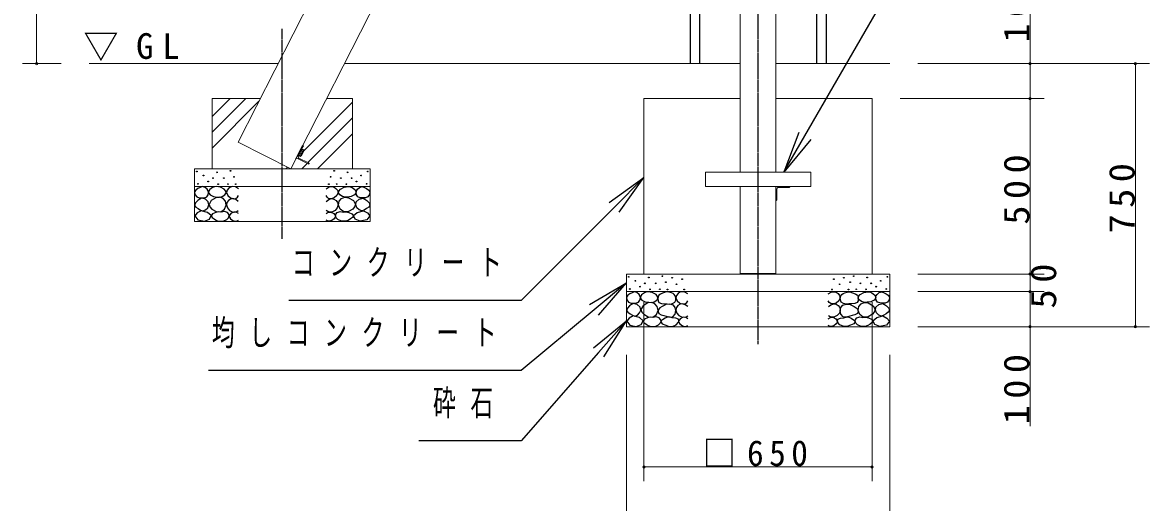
# Model space of a CAD drawing. Units: millimetres at full size. Extents: x -15630 to 0, y -2472 to 10680.
# Drawn here: x -8926 to -5715, y 2099 to 3467 of the extents above; entities that cross this region are included whole.
import ezdxf

# ---------------------------------------------------------------- set-up
doc = ezdxf.new("R2010")
doc.units = ezdxf.units.MM
doc.linetypes.add('USER2', pattern=[6, 3, -1, 1, -1])
doc.layers.add('線', color=2, linetype='Continuous', lineweight=25)
doc.layers.add('補助', color=2, linetype='Continuous', lineweight=13)
doc.styles.add('ＭＳ ゴシック', font='')
doc.styles.get('ＭＳ ゴシック').set_extended_font_data('MS Gothic')

# ---------------------------------------------------------------- blocks, each defined once
blk = doc.blocks.new('dimension_origin')
at = {"color": 0, "linetype": 'Continuous', "lineweight": -2}
blk.add_circle((0, 0), 1.25, dxfattribs=at)

msp = doc.modelspace()

# ---------------------------------------------------------------- linework, layer by layer
at = {"layer": '線', "color": 20, "linetype": 'USER2'}
for p, q in [((-6830.378, 2550), (-6830.378, 6100)), ((-8185.603, 2850), (-8185.603, 3450))]:
    msp.add_line(p, q, dxfattribs=at)
at = {"layer": '線', "color": 7, "lineweight": 13}
for p, q in [((-7382.166, 4950), (-8311.403, 3126.27)), ((-6881.178, 3040), (-6881.178, 4891.7)), ((-6779.578, 3040), (-6779.578, 4891.7)), ((-7234.378, 4870), (-8161.714, 3050)), ((-8197.407, 3350), (-8735.603, 3350)), ((-6881.178, 3350), (-8008.856, 3350)), ((-6455.378, 3350), (-6779.578, 3350)), ((-8385.603, 3250), (-8385.603, 3050)), ((-8248.36, 3250), (-8385.603, 3250)), ((-7985.603, 3250), (-8059.809, 3250)), ((-7985.603, 3050), (-7985.603, 3250)), ((-6881.178, 3250), (-7155.378, 3250)), ((-7155.378, 3250), (-7155.378, 2750)), ((-6505.378, 3250), (-6779.578, 3250)), ((-6505.378, 2750), (-6505.378, 3250)), ((-8311.403, 3126.27), (-8161.714, 3050)), ((-8435.603, 3050), (-8435.603, 2900)), ((-8435.603, 3050), (-7935.603, 3050)), ((-7935.603, 2900), (-7935.603, 3050)), ((-6680.378, 3040), (-6980.378, 3040)), ((-6980.378, 3040), (-6980.378, 3000)), ((-6680.378, 3000), (-6680.378, 3040)), ((-8435.603, 3000), (-7935.603, 3000)), ((-6980.378, 3000), (-6680.378, 3000)), ((-6881.178, 2750), (-6881.178, 3000)), ((-6779.578, 2750), (-6779.578, 3000)), ((-8435.603, 2900), (-7935.603, 2900)), ((-7205.378, 2750), (-7205.378, 2600)), ((-7205.378, 2750), (-6455.378, 2750)), ((-6881.178, 2750), (-6779.578, 2750)), ((-6455.378, 2600), (-6455.378, 2750)), ((-7205.378, 2700), (-6455.378, 2700)), ((-7205.378, 2600), (-6455.378, 2600))]:
    msp.add_line(p, q, dxfattribs=at)
at = {"layer": '線'}
for p, q in [((-7023.978, 3513.485), (-7023.978, 3350)), ((-6996.778, 3513.485), (-6996.778, 3350)), ((-6663.978, 3513.485), (-6663.978, 3350)), ((-6636.778, 3513.485), (-6636.778, 3350)), ((-8138.527, 3088.898), (-8129.616, 3106.389)), ((-8138.527, 3088.898), (-8133.63, 3086.403)), ((-8136.299, 3093.271), (-8131.402, 3090.775)), ((-8133.63, 3086.403), (-8132.114, 3087.387)), ((-8124.624, 3102.089), (-8132.114, 3087.387)), ((-8131.844, 3102.016), (-8126.946, 3099.521)), ((-8129.616, 3106.389), (-8124.718, 3103.893)), ((-8124.718, 3103.893), (-8124.624, 3102.089)), ((-6881.178, 2752), (-6779.578, 2752))]:
    msp.add_line(p, q, dxfattribs=at)
at = {"layer": '線', "color": 7, "lineweight": 13}
for points in [[(-8145.824, 3081.185), (-8110.184, 3063.026), (-8109.73, 3063.917), (-8109.599, 3064.24), (-8109.527, 3064.581), (-8109.515, 3064.929), (-8109.563, 3065.274), (-8109.671, 3065.606), (-8109.835, 3065.914), (-8110.049, 3066.189), (-8110.308, 3066.422), (-8110.604, 3066.607), (-8138.225, 3080.68), (-8139.451, 3081.647), (-8140.214, 3083.008), (-8140.397, 3084.558), (-8139.973, 3086.06), (-8125.9, 3113.682), (-8125.684, 3114.694), (-8126.004, 3115.679), (-8126.774, 3116.371), (-8127.665, 3116.825)], [(-6779.578, 3000), (-6779.578, 2960), (-6778.578, 2960), (-6777.578, 2960.268), (-6776.846, 2961), (-6776.578, 2962), (-6776.578, 2993), (-6776.273, 2994.531), (-6775.406, 2995.828), (-6774.108, 2996.696), (-6772.578, 2997), (-6741.578, 2997), (-6741.23, 2997.03), (-6740.894, 2997.121), (-6740.578, 2997.268), (-6740.292, 2997.468), (-6740.046, 2997.714), (-6739.846, 2998), (-6739.698, 2998.316), (-6739.608, 2998.653), (-6739.578, 2999), (-6739.578, 3000)]]:
    msp.add_lwpolyline(points, close=True, dxfattribs=at)
at = {"layer": '線'}
for points in [[(-8413.154, 2999.402), (-8419.617, 2996.862), (-8425.828, 2993.382), (-8431.686, 2989.344), (-8435.334, 2983.877), (-8434.322, 2976.294), (-8429.314, 2969.935), (-8422.448, 2967.345), (-8414.739, 2967.084), (-8407.127, 2967.688), (-8400.797, 2970.252), (-8397.045, 2975.538), (-8395.728, 2981.976), (-8396.576, 2987.181), (-8399.53, 2992.115), (-8405.69, 2996.942)], [(-8373.731, 2999.493), (-8378.635, 2998.876), (-8384.272, 2996.79), (-8392.243, 2991.002), (-8395.895, 2984.086), (-8395.02, 2980.124), (-8391.3, 2975.707), (-8381.809, 2970.934), (-8371.838, 2969.49), (-8364.488, 2969.318), (-8356.972, 2970.842), (-8349.373, 2975.456), (-8345.62, 2981.653), (-8346.589, 2986.306), (-8351.296, 2991.654), (-8361.964, 2997.861)], [(-7997.476, 2999.493), (-7992.571, 2998.876), (-7986.934, 2996.79), (-7978.963, 2991.002), (-7975.311, 2984.086), (-7976.186, 2980.124), (-7979.907, 2975.707), (-7989.398, 2970.934), (-7999.368, 2969.49), (-8006.718, 2969.318), (-8014.234, 2970.842), (-8021.833, 2975.456), (-8025.587, 2981.653), (-8024.617, 2986.306), (-8019.91, 2991.654), (-8009.242, 2997.861)], [(-7958.052, 2999.402), (-7951.589, 2996.862), (-7945.378, 2993.382), (-7939.52, 2989.344), (-7935.872, 2983.877), (-7936.884, 2976.294), (-7941.892, 2969.935), (-7948.758, 2967.345), (-7956.467, 2967.084), (-7964.08, 2967.688), (-7970.409, 2970.252), (-7974.161, 2975.538), (-7975.479, 2981.976), (-7974.63, 2987.181), (-7971.676, 2992.115), (-7965.516, 2996.942)], [(-8415.689, 2966.45), (-8421.018, 2963.657), (-8426.462, 2959.479), (-8432.911, 2952.659), (-8435.334, 2945.855), (-8431.706, 2941.027), (-8425.195, 2936.666), (-8418.557, 2932.379), (-8411.887, 2930.329), (-8404.243, 2932.776), (-8397.946, 2939.201), (-8394.84, 2947.478), (-8396.362, 2955.994), (-8404.52, 2963.245)], [(-8386.434, 2935.163), (-8373.845, 2928.307), (-8360.486, 2927.324), (-8350.202, 2934.778), (-8345.35, 2946.515), (-8347.63, 2957.293), (-8354.539, 2965.436), (-8363.364, 2968.869), (-8374.541, 2967.598), (-8388.295, 2959.543), (-8394.273, 2948.678), (-8391.637, 2941.484)], [(-7984.772, 2935.163), (-7997.361, 2928.307), (-8010.72, 2927.324), (-8021.004, 2934.778), (-8025.856, 2946.515), (-8023.576, 2957.293), (-8016.667, 2965.436), (-8007.842, 2968.869), (-7996.665, 2967.598), (-7982.911, 2959.543), (-7976.934, 2948.678), (-7979.569, 2941.484)], [(-7955.517, 2966.45), (-7950.188, 2963.657), (-7944.744, 2959.479), (-7938.295, 2952.659), (-7935.872, 2945.855), (-7939.5, 2941.027), (-7946.011, 2936.666), (-7952.649, 2932.379), (-7959.319, 2930.329), (-7966.964, 2932.776), (-7973.261, 2939.201), (-7976.367, 2947.478), (-7974.844, 2955.994), (-7966.686, 2963.245)], [(-8416.508, 2930.517), (-8427.828, 2924.498), (-8434.639, 2915.683), (-8426.152, 2904.413), (-8407.717, 2900.299), (-8393.364, 2906.41), (-8387.938, 2916.782), (-8398.72, 2925.89)], [(-8359.405, 2926.373), (-8366.94, 2926.999), (-8375.082, 2925.562), (-8384.009, 2921.504), (-8388.327, 2916.102), (-8385.64, 2911.419), (-8379.677, 2906.912), (-8373.198, 2903.068), (-8365.892, 2900.695), (-8354.043, 2900.928), (-8343.728, 2905.02), (-8339.024, 2909.827), (-8336.97, 2915.561), (-8338.03, 2920.709), (-8342.106, 2925.292), (-8350.504, 2927.832)], [(-8011.801, 2926.373), (-8004.266, 2926.999), (-7996.124, 2925.562), (-7987.197, 2921.504), (-7982.88, 2916.102), (-7985.566, 2911.419), (-7991.529, 2906.912), (-7998.008, 2903.068), (-8005.314, 2900.695), (-8017.163, 2900.928), (-8027.479, 2905.02), (-8032.182, 2909.827), (-8034.236, 2915.561), (-8033.176, 2920.709), (-8029.1, 2925.292), (-8020.702, 2927.832)], [(-7954.698, 2930.517), (-7943.378, 2924.498), (-7936.567, 2915.683), (-7945.054, 2904.413), (-7963.489, 2900.299), (-7977.842, 2906.41), (-7983.268, 2916.782), (-7972.486, 2925.89)], [(-7182.929, 2699.402), (-7189.391, 2696.862), (-7195.603, 2693.382), (-7201.461, 2689.344), (-7205.109, 2683.877), (-7204.096, 2676.294), (-7199.088, 2669.935), (-7192.223, 2667.345), (-7184.513, 2667.084), (-7176.901, 2667.688), (-7170.572, 2670.252), (-7166.82, 2675.538), (-7165.502, 2681.976), (-7166.351, 2687.181), (-7169.305, 2692.115), (-7175.465, 2696.942)], [(-7143.505, 2699.493), (-7148.41, 2698.876), (-7154.047, 2696.79), (-7162.018, 2691.002), (-7165.669, 2684.086), (-7164.794, 2680.124), (-7161.074, 2675.707), (-7151.583, 2670.934), (-7141.613, 2669.49), (-7134.263, 2669.318), (-7126.747, 2670.842), (-7119.148, 2675.456), (-7115.394, 2681.653), (-7116.364, 2686.306), (-7121.071, 2691.654), (-7131.739, 2697.861)], [(-7091.686, 2699.699), (-7096.946, 2697.47), (-7102.426, 2695.224), (-7108.581, 2692.997), (-7113.344, 2689.854), (-7115.243, 2685.463), (-7115.672, 2679.83), (-7115.376, 2673.701), (-7112.986, 2668.553), (-7105.621, 2665.683), (-7096.518, 2665.331), (-7089.235, 2664.746), (-7082.02, 2664.436), (-7073.911, 2665.815), (-7067.52, 2669.627), (-7064.821, 2675.292), (-7064.477, 2681.799), (-7066.066, 2687.512), (-7069.132, 2692.002), (-7072.534, 2694.489), (-7077.186, 2696.477), (-7084.363, 2698.656)], [(-6569.07, 2699.699), (-6563.809, 2697.47), (-6558.33, 2695.224), (-6552.175, 2692.997), (-6547.411, 2689.854), (-6545.513, 2685.463), (-6545.084, 2679.83), (-6545.379, 2673.701), (-6547.769, 2668.553), (-6555.134, 2665.683), (-6564.237, 2665.331), (-6571.521, 2664.746), (-6578.736, 2664.436), (-6586.845, 2665.815), (-6593.235, 2669.627), (-6595.934, 2675.292), (-6596.278, 2681.799), (-6594.69, 2687.512), (-6591.624, 2692.002), (-6588.222, 2694.489), (-6583.569, 2696.477), (-6576.392, 2698.656)], [(-6517.25, 2699.493), (-6512.346, 2698.876), (-6506.709, 2696.79), (-6498.738, 2691.002), (-6495.086, 2684.086), (-6495.961, 2680.124), (-6499.681, 2675.707), (-6509.172, 2670.934), (-6519.142, 2669.49), (-6526.493, 2669.318), (-6534.009, 2670.842), (-6541.607, 2675.456), (-6545.361, 2681.653), (-6544.392, 2686.306), (-6539.685, 2691.654), (-6529.017, 2697.861)], [(-6477.826, 2699.402), (-6471.364, 2696.862), (-6465.152, 2693.382), (-6459.294, 2689.344), (-6455.647, 2683.877), (-6456.659, 2676.294), (-6461.667, 2669.935), (-6468.533, 2667.345), (-6476.242, 2667.084), (-6483.854, 2667.688), (-6490.183, 2670.252), (-6493.936, 2675.538), (-6495.253, 2681.976), (-6494.405, 2687.181), (-6491.451, 2692.115), (-6485.291, 2696.942)], [(-7185.464, 2666.45), (-7190.793, 2663.657), (-7196.237, 2659.479), (-7202.685, 2652.659), (-7205.109, 2645.855), (-7201.481, 2641.027), (-7194.969, 2636.666), (-7188.332, 2632.379), (-7181.662, 2630.329), (-7174.017, 2632.776), (-7167.72, 2639.201), (-7164.614, 2647.478), (-7166.136, 2655.994), (-7174.294, 2663.245)], [(-7156.209, 2635.163), (-7143.62, 2628.307), (-7130.261, 2627.324), (-7119.977, 2634.778), (-7115.124, 2646.515), (-7117.405, 2657.293), (-7124.314, 2665.436), (-7133.139, 2668.869), (-7144.316, 2667.598), (-7158.07, 2659.543), (-7164.047, 2648.678), (-7161.412, 2641.484)], [(-6504.547, 2635.163), (-6517.136, 2628.307), (-6530.495, 2627.324), (-6540.779, 2634.778), (-6545.631, 2646.515), (-6543.351, 2657.293), (-6536.441, 2665.436), (-6527.616, 2668.869), (-6516.44, 2667.598), (-6502.685, 2659.543), (-6496.708, 2648.678), (-6499.343, 2641.484)], [(-6475.291, 2666.45), (-6469.962, 2663.657), (-6464.519, 2659.479), (-6458.07, 2652.659), (-6455.647, 2645.855), (-6459.274, 2641.027), (-6465.786, 2636.666), (-6472.424, 2632.379), (-6479.094, 2630.329), (-6486.738, 2632.776), (-6493.035, 2639.201), (-6496.142, 2647.478), (-6494.619, 2655.994), (-6486.461, 2663.245)], [(-7092.69, 2663.084), (-7098.183, 2660.291), (-7103.772, 2657.138), (-7109.966, 2653.53), (-7114.313, 2648.759), (-7115.303, 2643.231), (-7113.232, 2637.677), (-7106.514, 2633.918), (-7098.366, 2632.271), (-7091.948, 2630.108), (-7085.662, 2627.946), (-7079.292, 2626.919), (-7072.688, 2628.487), (-7066.51, 2635.719), (-7064.579, 2645.786), (-7066.287, 2654.29), (-7071.607, 2660.922), (-7081.678, 2664.208)], [(-6568.066, 2663.084), (-6562.572, 2660.291), (-6556.984, 2657.138), (-6550.789, 2653.53), (-6546.442, 2648.759), (-6545.452, 2643.231), (-6547.523, 2637.677), (-6554.242, 2633.918), (-6562.39, 2632.271), (-6568.807, 2630.108), (-6575.093, 2627.946), (-6581.464, 2626.919), (-6588.068, 2628.487), (-6594.245, 2635.719), (-6596.176, 2645.786), (-6594.468, 2654.29), (-6589.149, 2660.922), (-6579.077, 2664.208)], [(-7186.283, 2630.517), (-7197.603, 2624.498), (-7204.414, 2615.683), (-7195.927, 2604.413), (-7177.492, 2600.299), (-7163.138, 2606.41), (-7157.713, 2616.782), (-7168.495, 2625.89)], [(-7129.179, 2626.373), (-7136.714, 2626.999), (-7144.856, 2625.562), (-7153.784, 2621.504), (-7158.101, 2616.102), (-7155.414, 2611.419), (-7149.451, 2606.912), (-7142.973, 2603.069), (-7135.667, 2600.695), (-7123.818, 2600.928), (-7113.502, 2605.02), (-7108.799, 2609.827), (-7106.745, 2615.561), (-7107.804, 2620.709), (-7111.881, 2625.292), (-7120.279, 2627.832)], [(-7086.873, 2628.205), (-7095.341, 2624.61), (-7102.28, 2619.826), (-7105.304, 2617.311), (-7107.145, 2613.88), (-7103.18, 2608.391), (-7093.36, 2604.149), (-7083.621, 2600.924), (-7074.439, 2600.365), (-7063.597, 2604.869), (-7056.87, 2612.528), (-7056.062, 2616.519), (-7057.411, 2620.908), (-7065.052, 2624.685), (-7074.71, 2625.502), (-7080.94, 2626.747)], [(-6573.882, 2628.205), (-6565.414, 2624.61), (-6558.476, 2619.826), (-6555.452, 2617.311), (-6553.61, 2613.88), (-6557.576, 2608.391), (-6567.395, 2604.149), (-6577.135, 2600.924), (-6586.316, 2600.365), (-6597.158, 2604.869), (-6603.885, 2612.528), (-6604.693, 2616.519), (-6603.345, 2620.908), (-6595.703, 2624.685), (-6586.046, 2625.502), (-6579.816, 2626.747)], [(-6531.576, 2626.373), (-6524.041, 2626.999), (-6515.899, 2625.562), (-6506.971, 2621.504), (-6502.654, 2616.102), (-6505.341, 2611.419), (-6511.304, 2606.912), (-6517.783, 2603.069), (-6525.089, 2600.695), (-6536.937, 2600.928), (-6547.253, 2605.02), (-6551.956, 2609.827), (-6554.01, 2615.561), (-6552.951, 2620.709), (-6548.875, 2625.292), (-6540.477, 2627.832)], [(-6474.473, 2630.517), (-6463.153, 2624.498), (-6456.342, 2615.683), (-6464.828, 2604.413), (-6483.263, 2600.299), (-6497.617, 2606.41), (-6503.042, 2616.782), (-6492.261, 2625.89)]]:
    msp.add_lwpolyline(points, close=True, dxfattribs=at)
for points in [[(-8310.603, 2993.299), (-8319.03, 2998.154), (-8327.713, 2999.636), (-8333.333, 2997.948), (-8338.486, 2994.249), (-8342.958, 2988.941), (-8344.823, 2982.209), (-8341.155, 2973.439), (-8333.099, 2967), (-8324.801, 2964.621), (-8317.574, 2965.733), (-8313.524, 2969.109), (-8310.603, 2973.654)], [(-8060.603, 2993.299), (-8052.176, 2998.154), (-8043.493, 2999.636), (-8037.874, 2997.948), (-8032.72, 2994.249), (-8028.248, 2988.941), (-8026.383, 2982.209), (-8030.051, 2973.439), (-8038.107, 2967), (-8046.406, 2964.621), (-8053.632, 2965.733), (-8057.683, 2969.109), (-8060.603, 2973.654)], [(-8310.92, 2957.178), (-8318.06, 2962.64), (-8326.129, 2965.099), (-8332.834, 2963.875), (-8338.803, 2960.03), (-8343.195, 2954.249), (-8344.823, 2947.039), (-8342.159, 2938.431), (-8335.951, 2931.513), (-8328.312, 2927.642), (-8320.742, 2926.761), (-8315.588, 2928.2), (-8310.92, 2930.88)], [(-8060.286, 2957.178), (-8053.146, 2962.64), (-8045.078, 2965.099), (-8038.372, 2963.875), (-8032.404, 2960.03), (-8028.011, 2954.249), (-8026.383, 2947.039), (-8029.047, 2938.431), (-8035.255, 2931.513), (-8042.894, 2927.642), (-8050.464, 2926.761), (-8055.618, 2928.2), (-8060.286, 2930.88)], [(-8310.603, 2922.642), (-8316.621, 2925.96), (-8323.911, 2926.761), (-8332.627, 2922.427), (-8336.901, 2915.671), (-8336.289, 2912.001), (-8333.416, 2907.75), (-8326.254, 2902.278), (-8318.841, 2900.462), (-8314.545, 2901.514), (-8310.603, 2903.631)], [(-8060.603, 2922.642), (-8054.585, 2925.96), (-8047.296, 2926.761), (-8038.579, 2922.427), (-8034.305, 2915.671), (-8034.917, 2912.001), (-8037.79, 2907.75), (-8044.952, 2902.278), (-8052.365, 2900.462), (-8056.661, 2901.514), (-8060.603, 2903.631)], [(-7030.378, 2693.299), (-7038.805, 2698.154), (-7047.488, 2699.636), (-7053.107, 2697.948), (-7058.26, 2694.249), (-7062.732, 2688.941), (-7064.597, 2682.209), (-7060.929, 2673.439), (-7052.874, 2667), (-7044.575, 2664.621), (-7037.348, 2665.733), (-7033.298, 2669.109), (-7030.378, 2673.654)], [(-6630.378, 2693.299), (-6621.951, 2698.154), (-6613.268, 2699.636), (-6607.648, 2697.948), (-6602.495, 2694.249), (-6598.023, 2688.941), (-6596.158, 2682.209), (-6599.826, 2673.439), (-6607.881, 2667), (-6616.181, 2664.621), (-6623.407, 2665.733), (-6627.457, 2669.109), (-6630.378, 2673.654)], [(-7030.694, 2657.178), (-7037.835, 2662.64), (-7045.903, 2665.099), (-7052.609, 2663.875), (-7058.577, 2660.03), (-7062.97, 2654.249), (-7064.597, 2647.039), (-7061.933, 2638.431), (-7055.726, 2631.513), (-7048.086, 2627.642), (-7040.517, 2626.761), (-7035.363, 2628.2), (-7030.694, 2630.88)], [(-6630.061, 2657.178), (-6622.92, 2662.64), (-6614.852, 2665.099), (-6608.147, 2663.875), (-6602.178, 2660.03), (-6597.786, 2654.249), (-6596.158, 2647.039), (-6598.822, 2638.431), (-6605.03, 2631.513), (-6612.669, 2627.642), (-6620.239, 2626.761), (-6625.392, 2628.2), (-6630.061, 2630.88)], [(-7030.378, 2622.642), (-7036.396, 2625.96), (-7043.685, 2626.761), (-7052.402, 2622.427), (-7056.676, 2615.671), (-7056.064, 2612.001), (-7053.191, 2607.75), (-7046.028, 2602.278), (-7038.616, 2600.462), (-7034.32, 2601.514), (-7030.378, 2603.631)], [(-6630.378, 2622.642), (-6624.359, 2625.96), (-6617.07, 2626.761), (-6608.354, 2622.427), (-6604.079, 2615.671), (-6604.691, 2612.001), (-6607.565, 2607.75), (-6614.727, 2602.278), (-6622.14, 2600.462), (-6626.436, 2601.514), (-6630.378, 2603.631)]]:
    msp.add_lwpolyline(points, dxfattribs=at)
for centre in [(-8428.997, 3042.177), (-8409.986, 3030.77), (-8383.054, 3023.483), (-8371.647, 3039.959), (-8352.107, 3023.549), (-8333.186, 3044.091), (-8323.186, 3027.063), (-8048.021, 3027.063), (-8038.02, 3044.091), (-8019.099, 3023.549), (-7999.559, 3039.959), (-7988.153, 3023.483), (-7961.22, 3030.77), (-7942.21, 3042.177), (-8425.828, 3007.323), (-8396.995, 3013.977), (-8368.162, 3006.373), (-8340.484, 3006.521), (-8318.32, 3005.98), (-8052.886, 3005.98), (-8030.722, 3006.521), (-8003.045, 3006.373), (-7974.211, 3013.977), (-7945.378, 3007.323), (-7198.772, 2742.177), (-7179.761, 2730.77), (-7141.422, 2739.959), (-7102.961, 2744.091), (-7074.85, 2739.496), (-7046.469, 2735.172), (-6614.286, 2735.172), (-6585.905, 2739.496), (-6557.795, 2744.091), (-6519.334, 2739.959), (-6480.995, 2730.77), (-6461.984, 2742.177), (-7195.603, 2707.323), (-7166.77, 2713.977), (-7152.828, 2723.483), (-7137.937, 2706.373), (-7121.881, 2723.549), (-7110.259, 2706.521), (-7092.96, 2727.063), (-7088.095, 2705.98), (-7062.687, 2720.846), (-7041.063, 2705.98), (-6619.692, 2705.98), (-6598.068, 2720.846), (-6572.661, 2705.98), (-6567.795, 2727.063), (-6550.497, 2706.521), (-6538.874, 2723.549), (-6522.819, 2706.373), (-6507.927, 2723.483), (-6493.986, 2713.977), (-6465.152, 2707.323)]:
    msp.add_circle(centre, 1, dxfattribs=at)
for centre, radius, start, end in [((-8136.303, 3090.519), 4.907, 303.00001, 2.99999), ((-8140.646, 3100.993), 13.779, 312.136, 353.864), ((-8129.619, 3103.636), 4.907, 303.00001, 2.99999)]:
    msp.add_arc(centre, radius, start, end, dxfattribs=at)
at = {"layer": '補助'}
for p, q in [((-8885.603, 3350), (-8885.603, 4950)), ((-6055.378, 3633.429), (-6055.378, 3247)), ((-8815.603, 3350), (-8925.603, 3350)), ((-6375.378, 3350), (-5715.378, 3350)), ((-6375.378, 3350), (-6015.378, 3350)), ((-5755.378, 3350), (-5755.378, 2600)), ((-8385.603, 3154.026), (-8289.629, 3250)), ((-8385.603, 3198.927), (-8334.53, 3250)), ((-8385.603, 3109.125), (-8252.133, 3242.595)), ((-6425.378, 3250), (-6015.378, 3250)), ((-6425.378, 3250), (-6015.378, 3250)), ((-6055.378, 3250), (-6055.378, 2750)), ((-8133.484, 3091.836), (-7985.603, 3239.717)), ((-8112.729, 3067.689), (-7985.603, 3194.816)), ((-8085.518, 3050), (-7985.603, 3149.914)), ((-8140.341, 3084.979), (-8137.133, 3088.188)), ((-8175.32, 3050), (-8170.728, 3054.593)), ((-8147.579, 3077.741), (-8144.705, 3080.615)), ((-8130.419, 3050), (-8114.96, 3065.459)), ((-6375.378, 2750), (-6015.378, 2750)), ((-6375.378, 2750), (-6015.378, 2750)), ((-6055.378, 2753), (-6055.378, 2697)), ((-6375.378, 2700), (-6015.378, 2700)), ((-6375.378, 2700), (-6015.378, 2700)), ((-6055.378, 2703), (-6055.378, 2316.571)), ((-7155.378, 2670), (-7155.378, 2160)), ((-6505.378, 2670), (-6505.378, 2160)), ((-6375.378, 2600), (-5715.378, 2600)), ((-6375.378, 2600), (-6015.378, 2600)), ((-7205.378, 2520), (-7205.378, 1860)), ((-6455.378, 2520), (-6455.378, 1860)), ((-6505.378, 2200), (-7155.378, 2200))]:
    msp.add_line(p, q, dxfattribs=at)
at = {"layer": '補助', "lineweight": 25}
for p, q in [((-6697.078, 3143.923), (-6347.159, 3750)), ((-6714.398, 3153.923), (-6757.078, 3040)), ((-6757.078, 3040), (-6697.078, 3143.923)), ((-6679.757, 3133.923), (-6757.078, 3040)), ((-7254.373, 2954.289), (-7155.378, 3025)), ((-7155.378, 3025), (-7240.231, 2940.147)), ((-7226.088, 2926.005), (-7155.378, 3025)), ((-7240.231, 2940.147), (-7505.378, 2675)), ((-7310.368, 2663.542), (-7205.378, 2725)), ((-7205.378, 2725), (-7297.564, 2648.178)), ((-7284.761, 2632.813), (-7205.378, 2725)), ((-7545.378, 2675), (-8166.649, 2675)), ((-7505.378, 2675), (-7545.378, 2675)), ((-7297.564, 2648.178), (-7505.378, 2475)), ((-7299.55, 2539.946), (-7205.378, 2616.963)), ((-7205.378, 2616.963), (-7284.515, 2526.756)), ((-7269.481, 2513.567), (-7205.378, 2616.963)), ((-7284.515, 2526.756), (-7505.378, 2275)), ((-7545.378, 2475), (-8395.702, 2475)), ((-7505.378, 2475), (-7545.378, 2475)), ((-7545.378, 2275), (-7796.878, 2275)), ((-7505.378, 2275), (-7545.378, 2275))]:
    msp.add_line(p, q, dxfattribs=at)

# ---------------------------------------------------------------- block references
at = {"layer": '補助', "xscale": 2.67, "yscale": 2.67}
for p, rotation in [((-8885.603, 3350), 90), ((-6055.378, 3350), 90), ((-5755.378, 3350), 270), ((-6055.378, 3250), 270), ((-6055.378, 3250), 270), ((-6055.378, 2750), 90), ((-6055.378, 2750), 90), ((-6055.378, 2700), 90), ((-6055.378, 2700), 270), ((-6055.378, 2600), 270), ((-5755.378, 2600), 90), ((-6505.378, 2200), 180)]:
    msp.add_blockref('dimension_origin', p, dxfattribs=dict(at, rotation=rotation))
msp.add_blockref('dimension_origin', (-7155.378, 2200), dxfattribs=at)

# ---------------------------------------------------------------- texts
at = {"layer": '補助', "char_height": 73.31, "rotation": 90, "style": 'ＭＳ ゴシック'}
for s, insert, attachment_point in [('\\T1.33;\\W1.1;100', (-6056.378, 3519.143), 8), ('\\T1.33;\\W1.1;500', (-6056.378, 3000), 8), ('\\T1.33;\\W1.1;750', (-5756.378, 2975), 8), ('\\T1.34;\\W1.1;50', (-6054.378, 2725), 2), ('\\T1.33;\\W1.1;100', (-6056.378, 2430.857), 8)]:
    msp.add_mtext(s, dxfattribs=dict(at, insert=insert, attachment_point=attachment_point))
at = {"layer": '補助', "char_height": 73.31, "style": 'ＭＳ ゴシック'}
for s, insert, attachment_point in [('\\T1.5;▽GL', (-8752.27, 3356.667), 7), ('\\T1.64;\\W0.65;コンクリート', (-8158.378, 2820), 1), ('\\T1.64;\\W0.65;均しコンクリート', (-8386.378, 2620), 1), ('\\T1.64;\\W0.65;砕石', (-7756.378, 2420), 1), ('\\T1.33;\\W0.95;□650', (-6830.378, 2201), 8)]:
    msp.add_mtext(s, dxfattribs=dict(at, insert=insert, attachment_point=attachment_point))

doc.saveas('drawing.dxf')
